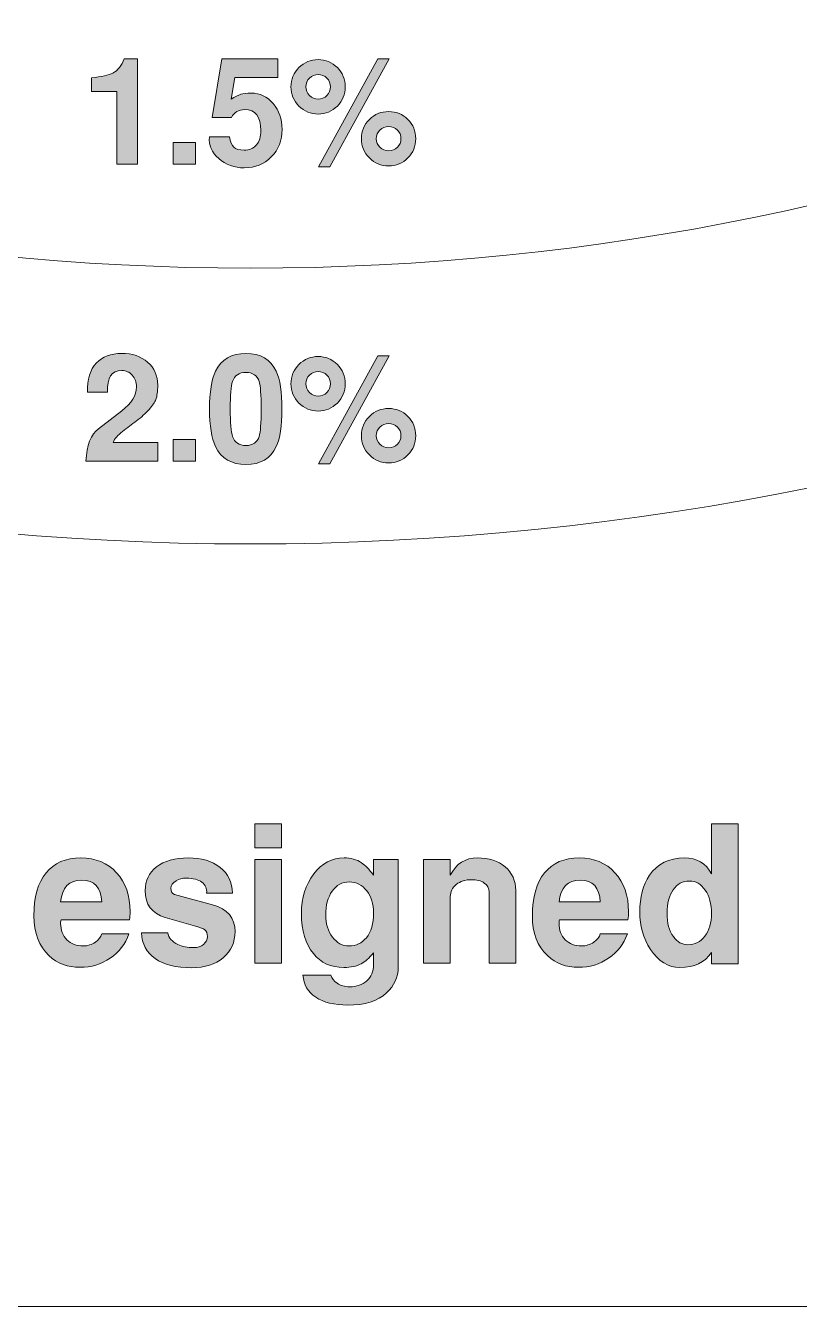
# Model space of a CAD drawing. Header units: inches. Extents: x 0.86 to 4.8, y -4.42 to -0.47.
# Drawn here: x 2.687 to 3.194, y -4.421 to -3.583 of the extents above; entities that cross this region are included whole.
import ezdxf

# ---------------------------------------------------------------- set-up
doc = ezdxf.new("R2010")
doc.units = ezdxf.units.IN
doc.header["$MEASUREMENT"] = 0
doc.layers.add('Layer 1', color=7, linetype='Continuous')

# ---------------------------------------------------------------- blocks, each defined once
blk = doc.blocks.new('block 5')
at = {"layer": 'Layer 1', "true_color": 0xed1f24}
h = blk.add_hatch(color=240, dxfattribs=at)
h.dxf.hatch_style = 2
edge = h.paths.add_edge_path()
edge.add_spline(control_points=[(2.77336, -3.81802), (2.77336, -3.8223), (2.77297, -3.82547), (2.77219, -3.82755), (2.77154, -3.82917), (2.77005, -3.83131), (2.76772, -3.83396), (2.76538, -3.83662), (2.76265, -3.83912), (2.7595, -3.84145), (2.75635, -3.84378), (2.7533, -3.8461), (2.75031, -3.8484), (2.74733, -3.8507), (2.74526, -3.85312), (2.74409, -3.85565), (2.74409, -3.85565), (2.77336, -3.85565), (2.77336, -3.85565), (2.77336, -3.85565), (2.77336, -3.8678), (2.77336, -3.8678), (2.77336, -3.8678), (2.7263, -3.8678), (2.7263, -3.8678), (2.72688, -3.85743), (2.72963, -3.85036), (2.73454, -3.84661), (2.73454, -3.84661), (2.74986, -3.83484), (2.74986, -3.83484), (2.75625, -3.82992), (2.75945, -3.82473), (2.75945, -3.81928), (2.75945, -3.81618), (2.75854, -3.8136), (2.75674, -3.81156), (2.75493, -3.80952), (2.75264, -3.80849), (2.74986, -3.80849), (2.7432, -3.80849), (2.74006, -3.81323), (2.74046, -3.82269), (2.74046, -3.82269), (2.72737, -3.82269), (2.72737, -3.82269), (2.72711, -3.81432), (2.72906, -3.80794), (2.7332, -3.80353), (2.73716, -3.79938), (2.74267, -3.79731), (2.74973, -3.79731), (2.75673, -3.79731), (2.76242, -3.79924), (2.76679, -3.80309), (2.77117, -3.80695), (2.77336, -3.81193), (2.77336, -3.81802)], knot_values=[0, 0, 0, 0, 1, 1, 1, 2, 2, 2, 3, 3, 3, 4, 4, 4, 5, 5, 5, 6, 6, 6, 7, 7, 7, 8, 8, 8, 9, 9, 9, 10, 10, 10, 11, 11, 11, 12, 12, 12, 13, 13, 13, 14, 14, 14, 15, 15, 15, 16, 16, 16, 17, 17, 17, 18, 18, 18, 19, 19, 19, 19], degree=3, periodic=1)
h = blk.add_hatch(color=240, dxfattribs=at)
h.dxf.hatch_style = 2
edge = h.paths.add_edge_path()
edge.add_spline(control_points=[(2.85473, -3.83367), (2.85473, -3.84475), (2.8535, -3.85299), (2.85103, -3.85836), (2.84741, -3.86614), (2.84079, -3.87004), (2.8312, -3.87004), (2.82161, -3.87004), (2.81497, -3.86614), (2.81127, -3.85836), (2.80861, -3.85286), (2.80728, -3.84462), (2.80728, -3.83367), (2.80728, -3.82272), (2.80861, -3.81449), (2.81127, -3.80898), (2.81497, -3.8012), (2.82161, -3.79731), (2.8312, -3.79731), (2.84079, -3.79731), (2.84741, -3.8012), (2.85103, -3.80898), (2.8535, -3.81436), (2.85473, -3.82259), (2.85473, -3.83367)], knot_values=[0, 0, 0, 0, 1, 1, 1, 2, 2, 2, 3, 3, 3, 4, 4, 4, 5, 5, 5, 6, 6, 6, 7, 7, 7, 8, 8, 8, 8], degree=3, periodic=1)
edge = h.paths.add_edge_path()
edge.add_spline(control_points=[(2.84112, -3.83367), (2.84112, -3.82447), (2.8407, -3.81847), (2.83986, -3.81569), (2.83856, -3.81173), (2.83567, -3.80975), (2.8312, -3.80975), (2.82667, -3.80975), (2.82372, -3.81173), (2.82235, -3.81569), (2.82138, -3.8186), (2.8209, -3.8246), (2.8209, -3.83367), (2.8209, -3.84275), (2.82142, -3.84874), (2.82245, -3.85166), (2.82375, -3.85561), (2.82667, -3.85759), (2.8312, -3.85759), (2.83567, -3.85759), (2.83856, -3.85561), (2.83986, -3.85166), (2.8407, -3.84887), (2.84112, -3.84288), (2.84112, -3.83367)], knot_values=[0, 0, 0, 0, 1, 1, 1, 2, 2, 2, 3, 3, 3, 4, 4, 4, 5, 5, 5, 6, 6, 6, 7, 7, 7, 8, 8, 8, 8], degree=3, periodic=1)
h = blk.add_hatch(color=240, dxfattribs=at)
h.dxf.hatch_style = 2
edge = h.paths.add_edge_path()
edge.add_spline(control_points=[(2.89625, -3.81719), (2.89625, -3.82214), (2.89451, -3.82634), (2.89105, -3.82982), (2.88757, -3.8333), (2.88338, -3.83504), (2.87845, -3.83504), (2.87353, -3.83504), (2.86933, -3.8333), (2.86587, -3.82982), (2.86239, -3.82634), (2.86066, -3.82214), (2.86066, -3.81719), (2.86066, -3.81226), (2.86239, -3.80804), (2.86587, -3.80457), (2.86933, -3.80109), (2.87353, -3.79935), (2.87845, -3.79935), (2.88338, -3.79935), (2.88757, -3.80109), (2.89105, -3.80457), (2.89451, -3.80804), (2.89625, -3.81226), (2.89625, -3.81719)], knot_values=[0, 0, 0, 0, 1, 1, 1, 2, 2, 2, 3, 3, 3, 4, 4, 4, 5, 5, 5, 6, 6, 6, 7, 7, 7, 8, 8, 8, 8], degree=3, periodic=1)
edge = h.paths.add_edge_path()
edge.add_spline(control_points=[(2.88652, -3.81719), (2.88652, -3.81494), (2.88574, -3.81304), (2.88419, -3.81149), (2.88264, -3.80994), (2.88072, -3.80917), (2.87845, -3.80917), (2.87625, -3.80917), (2.87436, -3.80994), (2.87277, -3.81149), (2.87118, -3.81304), (2.87038, -3.81494), (2.87038, -3.81719), (2.87038, -3.81938), (2.87118, -3.82127), (2.87277, -3.82285), (2.87436, -3.82443), (2.87625, -3.82522), (2.87845, -3.82522), (2.88072, -3.82522), (2.88264, -3.82443), (2.88419, -3.82285), (2.88574, -3.82127), (2.88652, -3.81938), (2.88652, -3.81719)], knot_values=[0, 0, 0, 0, 1, 1, 1, 2, 2, 2, 3, 3, 3, 4, 4, 4, 5, 5, 5, 6, 6, 6, 7, 7, 7, 8, 8, 8, 8], degree=3, periodic=1)
h.paths.add_polyline_path([(2.92502, -3.79896), (2.88614, -3.86955), (2.87859, -3.86955), (2.91747, -3.79896)])
edge = h.paths.add_edge_path()
edge.add_spline(control_points=[(2.94242, -3.85118), (2.94242, -3.8561), (2.94069, -3.8603), (2.93722, -3.86376), (2.93376, -3.86723), (2.92956, -3.86896), (2.92464, -3.86896), (2.9197, -3.86896), (2.91551, -3.86723), (2.91204, -3.86376), (2.90858, -3.8603), (2.90684, -3.8561), (2.90684, -3.85118), (2.90684, -3.84625), (2.90858, -3.84205), (2.91204, -3.83858), (2.91551, -3.83512), (2.9197, -3.83338), (2.92464, -3.83338), (2.92956, -3.83338), (2.93376, -3.83512), (2.93722, -3.83858), (2.94069, -3.84205), (2.94242, -3.84625), (2.94242, -3.85118)], knot_values=[0, 0, 0, 0, 1, 1, 1, 2, 2, 2, 3, 3, 3, 4, 4, 4, 5, 5, 5, 6, 6, 6, 7, 7, 7, 8, 8, 8, 8], degree=3, periodic=1)
edge = h.paths.add_edge_path()
edge.add_spline(control_points=[(2.93271, -3.85118), (2.93271, -3.84893), (2.93193, -3.84705), (2.93037, -3.84551), (2.92881, -3.84397), (2.9269, -3.8432), (2.92464, -3.8432), (2.92243, -3.8432), (2.92053, -3.84397), (2.91895, -3.84551), (2.91736, -3.84705), (2.91656, -3.84893), (2.91656, -3.85118), (2.91656, -3.85335), (2.91736, -3.85522), (2.91895, -3.85679), (2.92053, -3.85836), (2.92243, -3.85914), (2.92464, -3.85914), (2.9269, -3.85914), (2.92881, -3.85836), (2.93037, -3.85679), (2.93193, -3.85522), (2.93271, -3.85335), (2.93271, -3.85118)], knot_values=[0, 0, 0, 0, 1, 1, 1, 2, 2, 2, 3, 3, 3, 4, 4, 4, 5, 5, 5, 6, 6, 6, 7, 7, 7, 8, 8, 8, 8], degree=3, periodic=1)
h = blk.add_hatch(color=240, dxfattribs=at)
h.dxf.hatch_style = 2
h.paths.add_polyline_path([(2.79815, -3.8678), (2.78357, -3.8678), (2.78357, -3.8536), (2.79815, -3.8536)])
at = {"layer": 'Layer 1', "lineweight": 0}
for points in [[(2.92502, -3.79896), (2.88614, -3.86955), (2.87859, -3.86955), (2.91747, -3.79896), (2.92502, -3.79896)], [(2.79815, -3.8678), (2.78357, -3.8678), (2.78357, -3.8536), (2.79815, -3.8536), (2.79815, -3.8678)]]:
    blk.add_lwpolyline(points, dxfattribs=at)
for points, knots in [([(2.77336, -3.81802), (2.77336, -3.8223), (2.77297, -3.82547), (2.77219, -3.82755), (2.77154, -3.82917), (2.77005, -3.83131), (2.76772, -3.83396), (2.76538, -3.83662), (2.76265, -3.83912), (2.7595, -3.84145), (2.75635, -3.84378), (2.7533, -3.8461), (2.75031, -3.8484), (2.74733, -3.8507), (2.74526, -3.85312), (2.74409, -3.85565), (2.74409, -3.85565), (2.77336, -3.85565), (2.77336, -3.85565), (2.77336, -3.85565), (2.77336, -3.8678), (2.77336, -3.8678), (2.77336, -3.8678), (2.7263, -3.8678), (2.7263, -3.8678), (2.72688, -3.85743), (2.72963, -3.85036), (2.73454, -3.84661), (2.73454, -3.84661), (2.74986, -3.83484), (2.74986, -3.83484), (2.75625, -3.82992), (2.75945, -3.82473), (2.75945, -3.81928), (2.75945, -3.81618), (2.75854, -3.8136), (2.75674, -3.81156), (2.75493, -3.80952), (2.75264, -3.80849), (2.74986, -3.80849), (2.7432, -3.80849), (2.74006, -3.81323), (2.74046, -3.82269), (2.74046, -3.82269), (2.72737, -3.82269), (2.72737, -3.82269), (2.72711, -3.81432), (2.72906, -3.80794), (2.7332, -3.80353), (2.73716, -3.79938), (2.74267, -3.79731), (2.74973, -3.79731), (2.75673, -3.79731), (2.76242, -3.79924), (2.76679, -3.80309), (2.77117, -3.80695), (2.77336, -3.81193), (2.77336, -3.81802)], [0, 0, 0, 0, 1, 1, 1, 2, 2, 2, 3, 3, 3, 4, 4, 4, 5, 5, 5, 6, 6, 6, 7, 7, 7, 8, 8, 8, 9, 9, 9, 10, 10, 10, 11, 11, 11, 12, 12, 12, 13, 13, 13, 14, 14, 14, 15, 15, 15, 16, 16, 16, 17, 17, 17, 18, 18, 18, 19, 19, 19, 19]), ([(2.85473, -3.83367), (2.85473, -3.84475), (2.8535, -3.85299), (2.85103, -3.85836), (2.84741, -3.86614), (2.84079, -3.87004), (2.8312, -3.87004), (2.82161, -3.87004), (2.81497, -3.86614), (2.81127, -3.85836), (2.80861, -3.85286), (2.80728, -3.84462), (2.80728, -3.83367), (2.80728, -3.82272), (2.80861, -3.81449), (2.81127, -3.80898), (2.81497, -3.8012), (2.82161, -3.79731), (2.8312, -3.79731), (2.84079, -3.79731), (2.84741, -3.8012), (2.85103, -3.80898), (2.8535, -3.81436), (2.85473, -3.82259), (2.85473, -3.83367)], [0, 0, 0, 0, 1, 1, 1, 2, 2, 2, 3, 3, 3, 4, 4, 4, 5, 5, 5, 6, 6, 6, 7, 7, 7, 8, 8, 8, 8]), ([(2.89625, -3.81719), (2.89625, -3.82214), (2.89451, -3.82634), (2.89105, -3.82982), (2.88757, -3.8333), (2.88338, -3.83504), (2.87845, -3.83504), (2.87353, -3.83504), (2.86933, -3.8333), (2.86587, -3.82982), (2.86239, -3.82634), (2.86066, -3.82214), (2.86066, -3.81719), (2.86066, -3.81226), (2.86239, -3.80804), (2.86587, -3.80457), (2.86933, -3.80109), (2.87353, -3.79935), (2.87845, -3.79935), (2.88338, -3.79935), (2.88757, -3.80109), (2.89105, -3.80457), (2.89451, -3.80804), (2.89625, -3.81226), (2.89625, -3.81719)], [0, 0, 0, 0, 1, 1, 1, 2, 2, 2, 3, 3, 3, 4, 4, 4, 5, 5, 5, 6, 6, 6, 7, 7, 7, 8, 8, 8, 8]), ([(2.84112, -3.83367), (2.84112, -3.82447), (2.8407, -3.81847), (2.83986, -3.81569), (2.83856, -3.81173), (2.83567, -3.80975), (2.8312, -3.80975), (2.82667, -3.80975), (2.82372, -3.81173), (2.82235, -3.81569), (2.82138, -3.8186), (2.8209, -3.8246), (2.8209, -3.83367), (2.8209, -3.84275), (2.82142, -3.84874), (2.82245, -3.85166), (2.82375, -3.85561), (2.82667, -3.85759), (2.8312, -3.85759), (2.83567, -3.85759), (2.83856, -3.85561), (2.83986, -3.85166), (2.8407, -3.84887), (2.84112, -3.84288), (2.84112, -3.83367)], [0, 0, 0, 0, 1, 1, 1, 2, 2, 2, 3, 3, 3, 4, 4, 4, 5, 5, 5, 6, 6, 6, 7, 7, 7, 8, 8, 8, 8]), ([(2.88652, -3.81719), (2.88652, -3.81494), (2.88574, -3.81304), (2.88419, -3.81149), (2.88264, -3.80994), (2.88072, -3.80917), (2.87845, -3.80917), (2.87625, -3.80917), (2.87436, -3.80994), (2.87277, -3.81149), (2.87118, -3.81304), (2.87038, -3.81494), (2.87038, -3.81719), (2.87038, -3.81938), (2.87118, -3.82127), (2.87277, -3.82285), (2.87436, -3.82443), (2.87625, -3.82522), (2.87845, -3.82522), (2.88072, -3.82522), (2.88264, -3.82443), (2.88419, -3.82285), (2.88574, -3.82127), (2.88652, -3.81938), (2.88652, -3.81719)], [0, 0, 0, 0, 1, 1, 1, 2, 2, 2, 3, 3, 3, 4, 4, 4, 5, 5, 5, 6, 6, 6, 7, 7, 7, 8, 8, 8, 8]), ([(2.94242, -3.85118), (2.94242, -3.8561), (2.94069, -3.8603), (2.93722, -3.86376), (2.93376, -3.86723), (2.92956, -3.86896), (2.92464, -3.86896), (2.9197, -3.86896), (2.91551, -3.86723), (2.91204, -3.86376), (2.90858, -3.8603), (2.90684, -3.8561), (2.90684, -3.85118), (2.90684, -3.84625), (2.90858, -3.84205), (2.91204, -3.83858), (2.91551, -3.83512), (2.9197, -3.83338), (2.92464, -3.83338), (2.92956, -3.83338), (2.93376, -3.83512), (2.93722, -3.83858), (2.94069, -3.84205), (2.94242, -3.84625), (2.94242, -3.85118)], [0, 0, 0, 0, 1, 1, 1, 2, 2, 2, 3, 3, 3, 4, 4, 4, 5, 5, 5, 6, 6, 6, 7, 7, 7, 8, 8, 8, 8]), ([(2.93271, -3.85118), (2.93271, -3.84893), (2.93193, -3.84705), (2.93037, -3.84551), (2.92881, -3.84397), (2.9269, -3.8432), (2.92464, -3.8432), (2.92243, -3.8432), (2.92053, -3.84397), (2.91895, -3.84551), (2.91736, -3.84705), (2.91656, -3.84893), (2.91656, -3.85118), (2.91656, -3.85335), (2.91736, -3.85522), (2.91895, -3.85679), (2.92053, -3.85836), (2.92243, -3.85914), (2.92464, -3.85914), (2.9269, -3.85914), (2.92881, -3.85836), (2.93037, -3.85679), (2.93193, -3.85522), (2.93271, -3.85335), (2.93271, -3.85118)], [0, 0, 0, 0, 1, 1, 1, 2, 2, 2, 3, 3, 3, 4, 4, 4, 5, 5, 5, 6, 6, 6, 7, 7, 7, 8, 8, 8, 8])]:
    blk.add_open_spline(points, degree=3, knots=knots, dxfattribs=at)
blk = doc.blocks.new('block 6')
at = {"layer": 'Layer 1', "true_color": 0xed1f24}
h = blk.add_hatch(color=240, dxfattribs=at)
h.dxf.hatch_style = 2
edge = h.paths.add_edge_path()
edge.add_spline(control_points=[(2.76013, -3.67335), (2.76013, -3.67335), (2.74652, -3.67335), (2.74652, -3.67335), (2.74652, -3.67335), (2.74652, -3.62571), (2.74652, -3.62571), (2.74652, -3.62571), (2.72999, -3.62571), (2.72999, -3.62571), (2.72999, -3.62571), (2.72999, -3.61687), (2.72999, -3.61687), (2.73654, -3.61622), (2.74121, -3.61518), (2.744, -3.61376), (2.74723, -3.61201), (2.74973, -3.60889), (2.75148, -3.60442), (2.75148, -3.60442), (2.76013, -3.60442), (2.76013, -3.60442), (2.76013, -3.60442), (2.76013, -3.67335), (2.76013, -3.67335)], knot_values=[0, 0, 0, 0, 1, 1, 1, 2, 2, 2, 3, 3, 3, 4, 4, 4, 5, 5, 5, 6, 6, 6, 7, 7, 7, 8, 8, 8, 8], degree=3, periodic=1)
h = blk.add_hatch(color=240, dxfattribs=at)
h.dxf.hatch_style = 2
edge = h.paths.add_edge_path()
edge.add_spline(control_points=[(2.85482, -3.6506), (2.85482, -3.65786), (2.85248, -3.66387), (2.84778, -3.66864), (2.84308, -3.6734), (2.83716, -3.67578), (2.83004, -3.67578), (2.82355, -3.67578), (2.81798, -3.67377), (2.81331, -3.66976), (2.80865, -3.66574), (2.80661, -3.661), (2.80719, -3.65557), (2.80719, -3.65557), (2.82045, -3.65557), (2.82045, -3.65557), (2.8209, -3.65874), (2.82183, -3.66098), (2.82323, -3.66227), (2.82463, -3.66357), (2.82685, -3.66421), (2.82991, -3.66421), (2.83341, -3.66421), (2.83613, -3.66308), (2.83805, -3.66081), (2.83997, -3.65854), (2.84092, -3.6554), (2.84092, -3.65138), (2.84092, -3.64224), (2.83738, -3.63767), (2.8303, -3.63767), (2.82633, -3.63767), (2.82343, -3.63939), (2.82161, -3.64282), (2.82161, -3.64282), (2.80913, -3.64282), (2.80913, -3.64282), (2.80913, -3.64282), (2.81536, -3.60442), (2.81536, -3.60442), (2.81536, -3.60442), (2.85201, -3.60442), (2.85201, -3.60442), (2.85201, -3.60442), (2.85201, -3.61658), (2.85201, -3.61658), (2.85201, -3.61658), (2.82383, -3.61658), (2.82383, -3.61658), (2.82383, -3.61658), (2.82142, -3.63078), (2.82142, -3.63078), (2.82395, -3.62922), (2.82607, -3.62818), (2.82779, -3.62766), (2.8295, -3.62714), (2.83175, -3.62688), (2.83453, -3.62688), (2.84036, -3.62688), (2.84519, -3.62915), (2.84905, -3.63369), (2.8529, -3.63822), (2.85482, -3.64386), (2.85482, -3.6506)], knot_values=[0, 0, 0, 0, 1, 1, 1, 2, 2, 2, 3, 3, 3, 4, 4, 4, 5, 5, 5, 6, 6, 6, 7, 7, 7, 8, 8, 8, 9, 9, 9, 10, 10, 10, 11, 11, 11, 12, 12, 12, 13, 13, 13, 14, 14, 14, 15, 15, 15, 16, 16, 16, 17, 17, 17, 18, 18, 18, 19, 19, 19, 20, 20, 20, 21, 21, 21, 21], degree=3, periodic=1)
h = blk.add_hatch(color=240, dxfattribs=at)
h.dxf.hatch_style = 2
edge = h.paths.add_edge_path()
edge.add_spline(control_points=[(2.89625, -3.62275), (2.89625, -3.62769), (2.89451, -3.6319), (2.89105, -3.63538), (2.88757, -3.63885), (2.88338, -3.64059), (2.87845, -3.64059), (2.87353, -3.64059), (2.86933, -3.63885), (2.86587, -3.63538), (2.86239, -3.6319), (2.86066, -3.62769), (2.86066, -3.62275), (2.86066, -3.61781), (2.86239, -3.6136), (2.86587, -3.61013), (2.86933, -3.60665), (2.87353, -3.60491), (2.87845, -3.60491), (2.88338, -3.60491), (2.88757, -3.60665), (2.89105, -3.61013), (2.89451, -3.6136), (2.89625, -3.61781), (2.89625, -3.62275)], knot_values=[0, 0, 0, 0, 1, 1, 1, 2, 2, 2, 3, 3, 3, 4, 4, 4, 5, 5, 5, 6, 6, 6, 7, 7, 7, 8, 8, 8, 8], degree=3, periodic=1)
edge = h.paths.add_edge_path()
edge.add_spline(control_points=[(2.88652, -3.62275), (2.88652, -3.6205), (2.88574, -3.61859), (2.88419, -3.61705), (2.88264, -3.6155), (2.88072, -3.61473), (2.87845, -3.61473), (2.87625, -3.61473), (2.87436, -3.6155), (2.87277, -3.61705), (2.87118, -3.61859), (2.87038, -3.6205), (2.87038, -3.62275), (2.87038, -3.62494), (2.87118, -3.62682), (2.87277, -3.6284), (2.87436, -3.62998), (2.87625, -3.63077), (2.87845, -3.63077), (2.88072, -3.63077), (2.88264, -3.62998), (2.88419, -3.6284), (2.88574, -3.62682), (2.88652, -3.62494), (2.88652, -3.62275)], knot_values=[0, 0, 0, 0, 1, 1, 1, 2, 2, 2, 3, 3, 3, 4, 4, 4, 5, 5, 5, 6, 6, 6, 7, 7, 7, 8, 8, 8, 8], degree=3, periodic=1)
h.paths.add_polyline_path([(2.92502, -3.60452), (2.88614, -3.6751), (2.87859, -3.6751), (2.91747, -3.60452)])
edge = h.paths.add_edge_path()
edge.add_spline(control_points=[(2.94242, -3.65673), (2.94242, -3.66166), (2.94069, -3.66585), (2.93722, -3.66932), (2.93376, -3.67278), (2.92956, -3.67452), (2.92464, -3.67452), (2.9197, -3.67452), (2.91551, -3.67278), (2.91204, -3.66932), (2.90858, -3.66585), (2.90684, -3.66166), (2.90684, -3.65673), (2.90684, -3.6518), (2.90858, -3.6476), (2.91204, -3.64414), (2.91551, -3.64067), (2.9197, -3.63894), (2.92464, -3.63894), (2.92956, -3.63894), (2.93376, -3.64067), (2.93722, -3.64414), (2.94069, -3.6476), (2.94242, -3.6518), (2.94242, -3.65673)], knot_values=[0, 0, 0, 0, 1, 1, 1, 2, 2, 2, 3, 3, 3, 4, 4, 4, 5, 5, 5, 6, 6, 6, 7, 7, 7, 8, 8, 8, 8], degree=3, periodic=1)
edge = h.paths.add_edge_path()
edge.add_spline(control_points=[(2.93271, -3.65673), (2.93271, -3.65449), (2.93193, -3.6526), (2.93037, -3.65106), (2.92881, -3.64952), (2.9269, -3.64876), (2.92464, -3.64876), (2.92243, -3.64876), (2.92053, -3.64952), (2.91895, -3.65106), (2.91736, -3.6526), (2.91656, -3.65449), (2.91656, -3.65673), (2.91656, -3.65891), (2.91736, -3.66078), (2.91895, -3.66235), (2.92053, -3.66392), (2.92243, -3.6647), (2.92464, -3.6647), (2.9269, -3.6647), (2.92881, -3.66392), (2.93037, -3.66235), (2.93193, -3.66078), (2.93271, -3.65891), (2.93271, -3.65673)], knot_values=[0, 0, 0, 0, 1, 1, 1, 2, 2, 2, 3, 3, 3, 4, 4, 4, 5, 5, 5, 6, 6, 6, 7, 7, 7, 8, 8, 8, 8], degree=3, periodic=1)
h = blk.add_hatch(color=240, dxfattribs=at)
h.dxf.hatch_style = 2
h.paths.add_polyline_path([(2.79815, -3.67335), (2.78357, -3.67335), (2.78357, -3.65916), (2.79815, -3.65916)])
at = {"layer": 'Layer 1', "lineweight": 0}
for points in [[(2.92502, -3.60452), (2.88614, -3.6751), (2.87859, -3.6751), (2.91747, -3.60452), (2.92502, -3.60452)], [(2.79815, -3.67335), (2.78357, -3.67335), (2.78357, -3.65916), (2.79815, -3.65916), (2.79815, -3.67335)]]:
    blk.add_lwpolyline(points, dxfattribs=at)
for points, knots in [([(2.76013, -3.67335), (2.76013, -3.67335), (2.74652, -3.67335), (2.74652, -3.67335), (2.74652, -3.67335), (2.74652, -3.62571), (2.74652, -3.62571), (2.74652, -3.62571), (2.72999, -3.62571), (2.72999, -3.62571), (2.72999, -3.62571), (2.72999, -3.61687), (2.72999, -3.61687), (2.73654, -3.61622), (2.74121, -3.61518), (2.744, -3.61376), (2.74723, -3.61201), (2.74973, -3.60889), (2.75148, -3.60442), (2.75148, -3.60442), (2.76013, -3.60442), (2.76013, -3.60442), (2.76013, -3.60442), (2.76013, -3.67335), (2.76013, -3.67335)], [0, 0, 0, 0, 1, 1, 1, 2, 2, 2, 3, 3, 3, 4, 4, 4, 5, 5, 5, 6, 6, 6, 7, 7, 7, 8, 8, 8, 8]), ([(2.85482, -3.6506), (2.85482, -3.65786), (2.85248, -3.66387), (2.84778, -3.66864), (2.84308, -3.6734), (2.83716, -3.67578), (2.83004, -3.67578), (2.82355, -3.67578), (2.81798, -3.67377), (2.81331, -3.66976), (2.80865, -3.66574), (2.80661, -3.661), (2.80719, -3.65557), (2.80719, -3.65557), (2.82045, -3.65557), (2.82045, -3.65557), (2.8209, -3.65874), (2.82183, -3.66098), (2.82323, -3.66227), (2.82463, -3.66357), (2.82685, -3.66421), (2.82991, -3.66421), (2.83341, -3.66421), (2.83613, -3.66308), (2.83805, -3.66081), (2.83997, -3.65854), (2.84092, -3.6554), (2.84092, -3.65138), (2.84092, -3.64224), (2.83738, -3.63767), (2.8303, -3.63767), (2.82633, -3.63767), (2.82343, -3.63939), (2.82161, -3.64282), (2.82161, -3.64282), (2.80913, -3.64282), (2.80913, -3.64282), (2.80913, -3.64282), (2.81536, -3.60442), (2.81536, -3.60442), (2.81536, -3.60442), (2.85201, -3.60442), (2.85201, -3.60442), (2.85201, -3.60442), (2.85201, -3.61658), (2.85201, -3.61658), (2.85201, -3.61658), (2.82383, -3.61658), (2.82383, -3.61658), (2.82383, -3.61658), (2.82142, -3.63078), (2.82142, -3.63078), (2.82395, -3.62922), (2.82607, -3.62818), (2.82779, -3.62766), (2.8295, -3.62714), (2.83175, -3.62688), (2.83453, -3.62688), (2.84036, -3.62688), (2.84519, -3.62915), (2.84905, -3.63369), (2.8529, -3.63822), (2.85482, -3.64386), (2.85482, -3.6506)], [0, 0, 0, 0, 1, 1, 1, 2, 2, 2, 3, 3, 3, 4, 4, 4, 5, 5, 5, 6, 6, 6, 7, 7, 7, 8, 8, 8, 9, 9, 9, 10, 10, 10, 11, 11, 11, 12, 12, 12, 13, 13, 13, 14, 14, 14, 15, 15, 15, 16, 16, 16, 17, 17, 17, 18, 18, 18, 19, 19, 19, 20, 20, 20, 21, 21, 21, 21]), ([(2.89625, -3.62275), (2.89625, -3.62769), (2.89451, -3.6319), (2.89105, -3.63538), (2.88757, -3.63885), (2.88338, -3.64059), (2.87845, -3.64059), (2.87353, -3.64059), (2.86933, -3.63885), (2.86587, -3.63538), (2.86239, -3.6319), (2.86066, -3.62769), (2.86066, -3.62275), (2.86066, -3.61781), (2.86239, -3.6136), (2.86587, -3.61013), (2.86933, -3.60665), (2.87353, -3.60491), (2.87845, -3.60491), (2.88338, -3.60491), (2.88757, -3.60665), (2.89105, -3.61013), (2.89451, -3.6136), (2.89625, -3.61781), (2.89625, -3.62275)], [0, 0, 0, 0, 1, 1, 1, 2, 2, 2, 3, 3, 3, 4, 4, 4, 5, 5, 5, 6, 6, 6, 7, 7, 7, 8, 8, 8, 8]), ([(2.88652, -3.62275), (2.88652, -3.6205), (2.88574, -3.61859), (2.88419, -3.61705), (2.88264, -3.6155), (2.88072, -3.61473), (2.87845, -3.61473), (2.87625, -3.61473), (2.87436, -3.6155), (2.87277, -3.61705), (2.87118, -3.61859), (2.87038, -3.6205), (2.87038, -3.62275), (2.87038, -3.62494), (2.87118, -3.62682), (2.87277, -3.6284), (2.87436, -3.62998), (2.87625, -3.63077), (2.87845, -3.63077), (2.88072, -3.63077), (2.88264, -3.62998), (2.88419, -3.6284), (2.88574, -3.62682), (2.88652, -3.62494), (2.88652, -3.62275)], [0, 0, 0, 0, 1, 1, 1, 2, 2, 2, 3, 3, 3, 4, 4, 4, 5, 5, 5, 6, 6, 6, 7, 7, 7, 8, 8, 8, 8]), ([(2.94242, -3.65673), (2.94242, -3.66166), (2.94069, -3.66585), (2.93722, -3.66932), (2.93376, -3.67278), (2.92956, -3.67452), (2.92464, -3.67452), (2.9197, -3.67452), (2.91551, -3.67278), (2.91204, -3.66932), (2.90858, -3.66585), (2.90684, -3.66166), (2.90684, -3.65673), (2.90684, -3.6518), (2.90858, -3.6476), (2.91204, -3.64414), (2.91551, -3.64067), (2.9197, -3.63894), (2.92464, -3.63894), (2.92956, -3.63894), (2.93376, -3.64067), (2.93722, -3.64414), (2.94069, -3.6476), (2.94242, -3.6518), (2.94242, -3.65673)], [0, 0, 0, 0, 1, 1, 1, 2, 2, 2, 3, 3, 3, 4, 4, 4, 5, 5, 5, 6, 6, 6, 7, 7, 7, 8, 8, 8, 8]), ([(2.93271, -3.65673), (2.93271, -3.65449), (2.93193, -3.6526), (2.93037, -3.65106), (2.92881, -3.64952), (2.9269, -3.64876), (2.92464, -3.64876), (2.92243, -3.64876), (2.92053, -3.64952), (2.91895, -3.65106), (2.91736, -3.6526), (2.91656, -3.65449), (2.91656, -3.65673), (2.91656, -3.65891), (2.91736, -3.66078), (2.91895, -3.66235), (2.92053, -3.66392), (2.92243, -3.6647), (2.92464, -3.6647), (2.9269, -3.6647), (2.92881, -3.66392), (2.93037, -3.66235), (2.93193, -3.66078), (2.93271, -3.65891), (2.93271, -3.65673)], [0, 0, 0, 0, 1, 1, 1, 2, 2, 2, 3, 3, 3, 4, 4, 4, 5, 5, 5, 6, 6, 6, 7, 7, 7, 8, 8, 8, 8])]:
    blk.add_open_spline(points, degree=3, knots=knots, dxfattribs=at)
blk = doc.blocks.new('block 15')
at = {"layer": 'Layer 1', "color": 240, "lineweight": 5, "true_color": 0xed1f24}
blk.add_lwpolyline([(4.79555, -4.42128), (0.85853, -4.42128), (0.85853, -0.46724), (4.79555, -0.46724), (4.79555, -4.42128)], dxfattribs=at)
blk = doc.blocks.new('block 43')
at = {"layer": 'Layer 1', "true_color": 0xed1f24}
h = blk.add_hatch(color=240, dxfattribs=at)
h.dxf.hatch_style = 2
h.paths.add_polyline_path([(2.8544, -4.12101), (2.8369, -4.12101), (2.8369, -4.10539), (2.8544, -4.10539)])
h.paths.add_polyline_path([(2.8544, -4.19651), (2.8369, -4.19651), (2.8369, -4.12876), (2.8544, -4.12876)])
h = blk.add_hatch(color=240, dxfattribs=at)
h.dxf.hatch_style = 2
edge = h.paths.add_edge_path()
edge.add_spline(control_points=[(3.15366, -4.19689), (3.15366, -4.19689), (3.13616, -4.19689), (3.13616, -4.19689), (3.13616, -4.19689), (3.13616, -4.18951), (3.13616, -4.18951), (3.13183, -4.1961), (3.12491, -4.19939), (3.11541, -4.19939), (3.10774, -4.19939), (3.10133, -4.19543), (3.09616, -4.18751), (3.09149, -4.18026), (3.08916, -4.1721), (3.08916, -4.16301), (3.08916, -4.15335), (3.09128, -4.14535), (3.09553, -4.13901), (3.1007, -4.13143), (3.10828, -4.12764), (3.11829, -4.12764), (3.12653, -4.12764), (3.13249, -4.13114), (3.13616, -4.13814), (3.13616, -4.13814), (3.13616, -4.10539), (3.13616, -4.10539), (3.13616, -4.10539), (3.15366, -4.10539), (3.15366, -4.10539), (3.15366, -4.10539), (3.15366, -4.19689), (3.15366, -4.19689)], knot_values=[0, 0, 0, 0, 1, 1, 1, 2, 2, 2, 3, 3, 3, 4, 4, 4, 5, 5, 5, 6, 6, 6, 7, 7, 7, 8, 8, 8, 9, 9, 9, 10, 10, 10, 11, 11, 11, 11], degree=3, periodic=1)
edge = h.paths.add_edge_path()
edge.add_spline(control_points=[(3.13616, -4.16408), (3.13616, -4.15784), (3.13479, -4.15273), (3.13205, -4.14874), (3.12931, -4.14476), (3.12587, -4.14276), (3.12172, -4.14276), (3.11724, -4.14276), (3.11367, -4.14467), (3.11102, -4.1485), (3.10836, -4.15232), (3.10704, -4.15743), (3.10704, -4.16383), (3.10704, -4.17031), (3.10841, -4.17542), (3.11115, -4.17915), (3.11363, -4.18273), (3.11683, -4.18452), (3.12073, -4.18452), (3.12529, -4.18452), (3.129, -4.18262), (3.13186, -4.17884), (3.13473, -4.17506), (3.13616, -4.17014), (3.13616, -4.16408)], knot_values=[0, 0, 0, 0, 1, 1, 1, 2, 2, 2, 3, 3, 3, 4, 4, 4, 5, 5, 5, 6, 6, 6, 7, 7, 7, 8, 8, 8, 8], degree=3, periodic=1)
h = blk.add_hatch(color=240, dxfattribs=at)
h.dxf.hatch_style = 2
edge = h.paths.add_edge_path()
edge.add_spline(control_points=[(2.75528, -4.16276), (2.75528, -4.16476), (2.75515, -4.16656), (2.7549, -4.16814), (2.7549, -4.16814), (2.71002, -4.16814), (2.71002, -4.16814), (2.70986, -4.16864), (2.70978, -4.16943), (2.70978, -4.17051), (2.70978, -4.17493), (2.71113, -4.17849), (2.71386, -4.1812), (2.71659, -4.18391), (2.72013, -4.18526), (2.72451, -4.18526), (2.7274, -4.18526), (2.73009, -4.18443), (2.73256, -4.18276), (2.7348, -4.18118), (2.7362, -4.17939), (2.73678, -4.17739), (2.73678, -4.17739), (2.75452, -4.17739), (2.75452, -4.17739), (2.75219, -4.18397), (2.74809, -4.18926), (2.74221, -4.19326), (2.73633, -4.19727), (2.72978, -4.19927), (2.72253, -4.19927), (2.71444, -4.19927), (2.70765, -4.19672), (2.70215, -4.19164), (2.69556, -4.18555), (2.69227, -4.17685), (2.69227, -4.16551), (2.69227, -4.15335), (2.69492, -4.144), (2.70021, -4.13745), (2.70551, -4.13091), (2.71311, -4.12764), (2.72302, -4.12764), (2.73269, -4.12764), (2.74049, -4.13087), (2.7464, -4.13732), (2.75232, -4.14379), (2.75528, -4.15226), (2.75528, -4.16276)], knot_values=[0, 0, 0, 0, 1, 1, 1, 2, 2, 2, 3, 3, 3, 4, 4, 4, 5, 5, 5, 6, 6, 6, 7, 7, 7, 8, 8, 8, 9, 9, 9, 10, 10, 10, 11, 11, 11, 12, 12, 12, 13, 13, 13, 14, 14, 14, 15, 15, 15, 16, 16, 16, 16], degree=3, periodic=1)
edge = h.paths.add_edge_path()
edge.add_spline(control_points=[(2.73678, -4.15639), (2.73627, -4.14697), (2.73189, -4.14227), (2.72365, -4.14227), (2.71533, -4.14227), (2.7107, -4.14697), (2.70978, -4.15639), (2.70978, -4.15639), (2.73678, -4.15639), (2.73678, -4.15639)], knot_values=[0, 0, 0, 0, 1, 1, 1, 2, 2, 2, 3, 3, 3, 3], degree=3, periodic=1)
h = blk.add_hatch(color=240, dxfattribs=at)
h.dxf.hatch_style = 2
edge = h.paths.add_edge_path()
edge.add_spline(control_points=[(2.82403, -4.17589), (2.82403, -4.18289), (2.82145, -4.18858), (2.81628, -4.19295), (2.81111, -4.19733), (2.80428, -4.19951), (2.79578, -4.19951), (2.78536, -4.19951), (2.77734, -4.19753), (2.77171, -4.19358), (2.76609, -4.18962), (2.76307, -4.18397), (2.76265, -4.17664), (2.76265, -4.17664), (2.77991, -4.17664), (2.77991, -4.17664), (2.78057, -4.18005), (2.78278, -4.1826), (2.78653, -4.18427), (2.78945, -4.18568), (2.79291, -4.18639), (2.7969, -4.18639), (2.79949, -4.18639), (2.80164, -4.18568), (2.80334, -4.18424), (2.80505, -4.18282), (2.80591, -4.1811), (2.80591, -4.17908), (2.80591, -4.17707), (2.80532, -4.1756), (2.80416, -4.17468), (2.80325, -4.174), (2.80122, -4.1732), (2.79806, -4.17228), (2.79806, -4.17228), (2.77829, -4.16659), (2.77829, -4.16659), (2.76953, -4.16401), (2.76516, -4.15814), (2.76516, -4.14899), (2.76516, -4.14258), (2.76765, -4.13742), (2.77266, -4.1335), (2.77766, -4.1296), (2.78457, -4.12764), (2.7934, -4.12764), (2.80199, -4.12764), (2.80893, -4.12972), (2.81422, -4.13389), (2.81951, -4.13805), (2.8222, -4.14364), (2.82228, -4.15063), (2.82228, -4.15063), (2.80541, -4.15063), (2.80541, -4.15063), (2.80566, -4.14772), (2.80463, -4.14537), (2.80234, -4.14358), (2.80005, -4.14178), (2.79661, -4.14089), (2.79203, -4.14089), (2.78953, -4.14089), (2.78732, -4.14147), (2.78541, -4.14264), (2.78316, -4.14389), (2.78203, -4.14551), (2.78203, -4.14752), (2.78203, -4.14976), (2.78278, -4.1511), (2.78428, -4.15151), (2.78428, -4.15151), (2.80928, -4.15839), (2.80928, -4.15839), (2.81911, -4.16106), (2.82403, -4.16689), (2.82403, -4.17589)], knot_values=[0, 0, 0, 0, 1, 1, 1, 2, 2, 2, 3, 3, 3, 4, 4, 4, 5, 5, 5, 6, 6, 6, 7, 7, 7, 8, 8, 8, 9, 9, 9, 10, 10, 10, 11, 11, 11, 12, 12, 12, 13, 13, 13, 14, 14, 14, 15, 15, 15, 16, 16, 16, 17, 17, 17, 18, 18, 18, 19, 19, 19, 20, 20, 20, 21, 21, 21, 22, 22, 22, 23, 23, 23, 24, 24, 24, 25, 25, 25, 25], degree=3, periodic=1)
h = blk.add_hatch(color=240, dxfattribs=at)
h.dxf.hatch_style = 2
edge = h.paths.add_edge_path()
edge.add_spline(control_points=[(2.93091, -4.19902), (2.93091, -4.20576), (2.92837, -4.21143), (2.92329, -4.21601), (2.91737, -4.22135), (2.90891, -4.22401), (2.89791, -4.22401), (2.88899, -4.22401), (2.88197, -4.22228), (2.87684, -4.21882), (2.87172, -4.21537), (2.86895, -4.21055), (2.86854, -4.20439), (2.86854, -4.20439), (2.88688, -4.20439), (2.88688, -4.20439), (2.8873, -4.20639), (2.88864, -4.20816), (2.8909, -4.2097), (2.89317, -4.21124), (2.89585, -4.21202), (2.89895, -4.21202), (2.90364, -4.21202), (2.90745, -4.2107), (2.91039, -4.20808), (2.91332, -4.20545), (2.91479, -4.20197), (2.91479, -4.19764), (2.91479, -4.19314), (2.91474, -4.19051), (2.91466, -4.18977), (2.91189, -4.19318), (2.90925, -4.19556), (2.90675, -4.19689), (2.90373, -4.19855), (2.89992, -4.19939), (2.8953, -4.19939), (2.88693, -4.19939), (2.88027, -4.19635), (2.87533, -4.19026), (2.87013, -4.18393), (2.86753, -4.17523), (2.86753, -4.16414), (2.86753, -4.15381), (2.87021, -4.14513), (2.87558, -4.13814), (2.88094, -4.13114), (2.88756, -4.12764), (2.89543, -4.12764), (2.89988, -4.12764), (2.90369, -4.12868), (2.90687, -4.13076), (2.90921, -4.13234), (2.91185, -4.13506), (2.91479, -4.13889), (2.91479, -4.13889), (2.91479, -4.12876), (2.91479, -4.12876), (2.91479, -4.12876), (2.93091, -4.12876), (2.93091, -4.12876), (2.93091, -4.12876), (2.93091, -4.19902), (2.93091, -4.19902)], knot_values=[0, 0, 0, 0, 1, 1, 1, 2, 2, 2, 3, 3, 3, 4, 4, 4, 5, 5, 5, 6, 6, 6, 7, 7, 7, 8, 8, 8, 9, 9, 9, 10, 10, 10, 11, 11, 11, 12, 12, 12, 13, 13, 13, 14, 14, 14, 15, 15, 15, 16, 16, 16, 17, 17, 17, 18, 18, 18, 19, 19, 19, 20, 20, 20, 21, 21, 21, 21], degree=3, periodic=1)
edge = h.paths.add_edge_path()
edge.add_spline(control_points=[(2.91479, -4.16364), (2.91479, -4.1578), (2.91328, -4.15297), (2.91029, -4.14914), (2.90729, -4.1453), (2.90349, -4.14339), (2.89891, -4.14339), (2.89424, -4.14339), (2.89049, -4.14541), (2.88766, -4.14945), (2.88483, -4.1535), (2.88341, -4.15868), (2.88341, -4.16501), (2.88341, -4.17076), (2.88489, -4.17558), (2.88784, -4.17945), (2.8908, -4.18332), (2.89441, -4.18526), (2.89866, -4.18526), (2.90333, -4.18526), (2.90712, -4.18347), (2.91003, -4.17989), (2.9132, -4.17597), (2.91479, -4.17055), (2.91479, -4.16364)], knot_values=[0, 0, 0, 0, 1, 1, 1, 2, 2, 2, 3, 3, 3, 4, 4, 4, 5, 5, 5, 6, 6, 6, 7, 7, 7, 8, 8, 8, 8], degree=3, periodic=1)
h = blk.add_hatch(color=240, dxfattribs=at)
h.dxf.hatch_style = 2
edge = h.paths.add_edge_path()
edge.add_spline(control_points=[(3.00791, -4.19651), (3.00791, -4.19651), (2.99041, -4.19651), (2.99041, -4.19651), (2.99041, -4.19651), (2.99041, -4.15001), (2.99041, -4.15001), (2.99041, -4.14752), (2.98937, -4.14553), (2.98728, -4.14408), (2.9852, -4.14262), (2.98237, -4.14189), (2.97879, -4.14189), (2.97487, -4.14189), (2.9716, -4.14293), (2.96897, -4.14501), (2.96635, -4.14709), (2.96503, -4.14972), (2.96503, -4.15289), (2.96503, -4.15289), (2.96503, -4.19651), (2.96503, -4.19651), (2.96503, -4.19651), (2.94754, -4.19651), (2.94754, -4.19651), (2.94754, -4.19651), (2.94754, -4.12876), (2.94754, -4.12876), (2.94754, -4.12876), (2.96503, -4.12876), (2.96503, -4.12876), (2.96503, -4.12876), (2.96503, -4.13889), (2.96503, -4.13889), (2.96895, -4.13139), (2.97487, -4.12764), (2.98279, -4.12764), (2.99037, -4.12764), (2.99645, -4.1296), (3.00104, -4.13351), (3.00562, -4.13743), (3.00791, -4.1426), (3.00791, -4.14901), (3.00791, -4.14901), (3.00791, -4.19651), (3.00791, -4.19651)], knot_values=[0, 0, 0, 0, 1, 1, 1, 2, 2, 2, 3, 3, 3, 4, 4, 4, 5, 5, 5, 6, 6, 6, 7, 7, 7, 8, 8, 8, 9, 9, 9, 10, 10, 10, 11, 11, 11, 12, 12, 12, 13, 13, 13, 14, 14, 14, 15, 15, 15, 15], degree=3, periodic=1)
h = blk.add_hatch(color=240, dxfattribs=at)
h.dxf.hatch_style = 2
edge = h.paths.add_edge_path()
edge.add_spline(control_points=[(3.08179, -4.16276), (3.08179, -4.16476), (3.08167, -4.16656), (3.08141, -4.16814), (3.08141, -4.16814), (3.03653, -4.16814), (3.03653, -4.16814), (3.03637, -4.16864), (3.03629, -4.16943), (3.03629, -4.17051), (3.03629, -4.17493), (3.03765, -4.17849), (3.04037, -4.1812), (3.0431, -4.18391), (3.04664, -4.18526), (3.05103, -4.18526), (3.05391, -4.18526), (3.0566, -4.18443), (3.05908, -4.18276), (3.06131, -4.18118), (3.06271, -4.17939), (3.06329, -4.17739), (3.06329, -4.17739), (3.08103, -4.17739), (3.08103, -4.17739), (3.0787, -4.18397), (3.0746, -4.18926), (3.06873, -4.19326), (3.06285, -4.19727), (3.05629, -4.19927), (3.04904, -4.19927), (3.04095, -4.19927), (3.03416, -4.19672), (3.02866, -4.19164), (3.02207, -4.18555), (3.01879, -4.17685), (3.01879, -4.16551), (3.01879, -4.15335), (3.02143, -4.144), (3.02672, -4.13745), (3.03202, -4.13091), (3.03962, -4.12764), (3.04953, -4.12764), (3.0592, -4.12764), (3.067, -4.13087), (3.07291, -4.13732), (3.07883, -4.14379), (3.08179, -4.15226), (3.08179, -4.16276)], knot_values=[0, 0, 0, 0, 1, 1, 1, 2, 2, 2, 3, 3, 3, 4, 4, 4, 5, 5, 5, 6, 6, 6, 7, 7, 7, 8, 8, 8, 9, 9, 9, 10, 10, 10, 11, 11, 11, 12, 12, 12, 13, 13, 13, 14, 14, 14, 15, 15, 15, 16, 16, 16, 16], degree=3, periodic=1)
edge = h.paths.add_edge_path()
edge.add_spline(control_points=[(3.06329, -4.15639), (3.06278, -4.14697), (3.0584, -4.14227), (3.05016, -4.14227), (3.04184, -4.14227), (3.03721, -4.14697), (3.03629, -4.15639), (3.03629, -4.15639), (3.06329, -4.15639), (3.06329, -4.15639)], knot_values=[0, 0, 0, 0, 1, 1, 1, 2, 2, 2, 3, 3, 3, 3], degree=3, periodic=1)
at = {"layer": 'Layer 1', "lineweight": 0}
for points in [[(2.8544, -4.12101), (2.8369, -4.12101), (2.8369, -4.10539), (2.8544, -4.10539), (2.8544, -4.12101)], [(2.8544, -4.19651), (2.8369, -4.19651), (2.8369, -4.12876), (2.8544, -4.12876), (2.8544, -4.19651)]]:
    blk.add_lwpolyline(points, dxfattribs=at)
for points, knots in [([(3.15366, -4.19689), (3.15366, -4.19689), (3.13616, -4.19689), (3.13616, -4.19689), (3.13616, -4.19689), (3.13616, -4.18951), (3.13616, -4.18951), (3.13183, -4.1961), (3.12491, -4.19939), (3.11541, -4.19939), (3.10774, -4.19939), (3.10133, -4.19543), (3.09616, -4.18751), (3.09149, -4.18026), (3.08916, -4.1721), (3.08916, -4.16301), (3.08916, -4.15335), (3.09128, -4.14535), (3.09553, -4.13901), (3.1007, -4.13143), (3.10828, -4.12764), (3.11829, -4.12764), (3.12653, -4.12764), (3.13249, -4.13114), (3.13616, -4.13814), (3.13616, -4.13814), (3.13616, -4.10539), (3.13616, -4.10539), (3.13616, -4.10539), (3.15366, -4.10539), (3.15366, -4.10539), (3.15366, -4.10539), (3.15366, -4.19689), (3.15366, -4.19689)], [0, 0, 0, 0, 1, 1, 1, 2, 2, 2, 3, 3, 3, 4, 4, 4, 5, 5, 5, 6, 6, 6, 7, 7, 7, 8, 8, 8, 9, 9, 9, 10, 10, 10, 11, 11, 11, 11]), ([(2.75528, -4.16276), (2.75528, -4.16476), (2.75515, -4.16656), (2.7549, -4.16814), (2.7549, -4.16814), (2.71002, -4.16814), (2.71002, -4.16814), (2.70986, -4.16864), (2.70978, -4.16943), (2.70978, -4.17051), (2.70978, -4.17493), (2.71113, -4.17849), (2.71386, -4.1812), (2.71659, -4.18391), (2.72013, -4.18526), (2.72451, -4.18526), (2.7274, -4.18526), (2.73009, -4.18443), (2.73256, -4.18276), (2.7348, -4.18118), (2.7362, -4.17939), (2.73678, -4.17739), (2.73678, -4.17739), (2.75452, -4.17739), (2.75452, -4.17739), (2.75219, -4.18397), (2.74809, -4.18926), (2.74221, -4.19326), (2.73633, -4.19727), (2.72978, -4.19927), (2.72253, -4.19927), (2.71444, -4.19927), (2.70765, -4.19672), (2.70215, -4.19164), (2.69556, -4.18555), (2.69227, -4.17685), (2.69227, -4.16551), (2.69227, -4.15335), (2.69492, -4.144), (2.70021, -4.13745), (2.70551, -4.13091), (2.71311, -4.12764), (2.72302, -4.12764), (2.73269, -4.12764), (2.74049, -4.13087), (2.7464, -4.13732), (2.75232, -4.14379), (2.75528, -4.15226), (2.75528, -4.16276)], [0, 0, 0, 0, 1, 1, 1, 2, 2, 2, 3, 3, 3, 4, 4, 4, 5, 5, 5, 6, 6, 6, 7, 7, 7, 8, 8, 8, 9, 9, 9, 10, 10, 10, 11, 11, 11, 12, 12, 12, 13, 13, 13, 14, 14, 14, 15, 15, 15, 16, 16, 16, 16]), ([(2.82403, -4.17589), (2.82403, -4.18289), (2.82145, -4.18858), (2.81628, -4.19295), (2.81111, -4.19733), (2.80428, -4.19951), (2.79578, -4.19951), (2.78536, -4.19951), (2.77734, -4.19753), (2.77171, -4.19358), (2.76609, -4.18962), (2.76307, -4.18397), (2.76265, -4.17664), (2.76265, -4.17664), (2.77991, -4.17664), (2.77991, -4.17664), (2.78057, -4.18005), (2.78278, -4.1826), (2.78653, -4.18427), (2.78945, -4.18568), (2.79291, -4.18639), (2.7969, -4.18639), (2.79949, -4.18639), (2.80164, -4.18568), (2.80334, -4.18424), (2.80505, -4.18282), (2.80591, -4.1811), (2.80591, -4.17908), (2.80591, -4.17707), (2.80532, -4.1756), (2.80416, -4.17468), (2.80325, -4.174), (2.80122, -4.1732), (2.79806, -4.17228), (2.79806, -4.17228), (2.77829, -4.16659), (2.77829, -4.16659), (2.76953, -4.16401), (2.76516, -4.15814), (2.76516, -4.14899), (2.76516, -4.14258), (2.76765, -4.13742), (2.77266, -4.1335), (2.77766, -4.1296), (2.78457, -4.12764), (2.7934, -4.12764), (2.80199, -4.12764), (2.80893, -4.12972), (2.81422, -4.13389), (2.81951, -4.13805), (2.8222, -4.14364), (2.82228, -4.15063), (2.82228, -4.15063), (2.80541, -4.15063), (2.80541, -4.15063), (2.80566, -4.14772), (2.80463, -4.14537), (2.80234, -4.14358), (2.80005, -4.14178), (2.79661, -4.14089), (2.79203, -4.14089), (2.78953, -4.14089), (2.78732, -4.14147), (2.78541, -4.14264), (2.78316, -4.14389), (2.78203, -4.14551), (2.78203, -4.14752), (2.78203, -4.14976), (2.78278, -4.1511), (2.78428, -4.15151), (2.78428, -4.15151), (2.80928, -4.15839), (2.80928, -4.15839), (2.81911, -4.16106), (2.82403, -4.16689), (2.82403, -4.17589)], [0, 0, 0, 0, 1, 1, 1, 2, 2, 2, 3, 3, 3, 4, 4, 4, 5, 5, 5, 6, 6, 6, 7, 7, 7, 8, 8, 8, 9, 9, 9, 10, 10, 10, 11, 11, 11, 12, 12, 12, 13, 13, 13, 14, 14, 14, 15, 15, 15, 16, 16, 16, 17, 17, 17, 18, 18, 18, 19, 19, 19, 20, 20, 20, 21, 21, 21, 22, 22, 22, 23, 23, 23, 24, 24, 24, 25, 25, 25, 25]), ([(2.93091, -4.19902), (2.93091, -4.20576), (2.92837, -4.21143), (2.92329, -4.21601), (2.91737, -4.22135), (2.90891, -4.22401), (2.89791, -4.22401), (2.88899, -4.22401), (2.88197, -4.22228), (2.87684, -4.21882), (2.87172, -4.21537), (2.86895, -4.21055), (2.86854, -4.20439), (2.86854, -4.20439), (2.88688, -4.20439), (2.88688, -4.20439), (2.8873, -4.20639), (2.88864, -4.20816), (2.8909, -4.2097), (2.89317, -4.21124), (2.89585, -4.21202), (2.89895, -4.21202), (2.90364, -4.21202), (2.90745, -4.2107), (2.91039, -4.20808), (2.91332, -4.20545), (2.91479, -4.20197), (2.91479, -4.19764), (2.91479, -4.19314), (2.91474, -4.19051), (2.91466, -4.18977), (2.91189, -4.19318), (2.90925, -4.19556), (2.90675, -4.19689), (2.90373, -4.19855), (2.89992, -4.19939), (2.8953, -4.19939), (2.88693, -4.19939), (2.88027, -4.19635), (2.87533, -4.19026), (2.87013, -4.18393), (2.86753, -4.17523), (2.86753, -4.16414), (2.86753, -4.15381), (2.87021, -4.14513), (2.87558, -4.13814), (2.88094, -4.13114), (2.88756, -4.12764), (2.89543, -4.12764), (2.89988, -4.12764), (2.90369, -4.12868), (2.90687, -4.13076), (2.90921, -4.13234), (2.91185, -4.13506), (2.91479, -4.13889), (2.91479, -4.13889), (2.91479, -4.12876), (2.91479, -4.12876), (2.91479, -4.12876), (2.93091, -4.12876), (2.93091, -4.12876), (2.93091, -4.12876), (2.93091, -4.19902), (2.93091, -4.19902)], [0, 0, 0, 0, 1, 1, 1, 2, 2, 2, 3, 3, 3, 4, 4, 4, 5, 5, 5, 6, 6, 6, 7, 7, 7, 8, 8, 8, 9, 9, 9, 10, 10, 10, 11, 11, 11, 12, 12, 12, 13, 13, 13, 14, 14, 14, 15, 15, 15, 16, 16, 16, 17, 17, 17, 18, 18, 18, 19, 19, 19, 20, 20, 20, 21, 21, 21, 21]), ([(3.00791, -4.19651), (3.00791, -4.19651), (2.99041, -4.19651), (2.99041, -4.19651), (2.99041, -4.19651), (2.99041, -4.15001), (2.99041, -4.15001), (2.99041, -4.14752), (2.98937, -4.14553), (2.98728, -4.14408), (2.9852, -4.14262), (2.98237, -4.14189), (2.97879, -4.14189), (2.97487, -4.14189), (2.9716, -4.14293), (2.96897, -4.14501), (2.96635, -4.14709), (2.96503, -4.14972), (2.96503, -4.15289), (2.96503, -4.15289), (2.96503, -4.19651), (2.96503, -4.19651), (2.96503, -4.19651), (2.94754, -4.19651), (2.94754, -4.19651), (2.94754, -4.19651), (2.94754, -4.12876), (2.94754, -4.12876), (2.94754, -4.12876), (2.96503, -4.12876), (2.96503, -4.12876), (2.96503, -4.12876), (2.96503, -4.13889), (2.96503, -4.13889), (2.96895, -4.13139), (2.97487, -4.12764), (2.98279, -4.12764), (2.99037, -4.12764), (2.99645, -4.1296), (3.00104, -4.13351), (3.00562, -4.13743), (3.00791, -4.1426), (3.00791, -4.14901), (3.00791, -4.14901), (3.00791, -4.19651), (3.00791, -4.19651)], [0, 0, 0, 0, 1, 1, 1, 2, 2, 2, 3, 3, 3, 4, 4, 4, 5, 5, 5, 6, 6, 6, 7, 7, 7, 8, 8, 8, 9, 9, 9, 10, 10, 10, 11, 11, 11, 12, 12, 12, 13, 13, 13, 14, 14, 14, 15, 15, 15, 15]), ([(3.08179, -4.16276), (3.08179, -4.16476), (3.08167, -4.16656), (3.08141, -4.16814), (3.08141, -4.16814), (3.03653, -4.16814), (3.03653, -4.16814), (3.03637, -4.16864), (3.03629, -4.16943), (3.03629, -4.17051), (3.03629, -4.17493), (3.03765, -4.17849), (3.04037, -4.1812), (3.0431, -4.18391), (3.04664, -4.18526), (3.05103, -4.18526), (3.05391, -4.18526), (3.0566, -4.18443), (3.05908, -4.18276), (3.06131, -4.18118), (3.06271, -4.17939), (3.06329, -4.17739), (3.06329, -4.17739), (3.08103, -4.17739), (3.08103, -4.17739), (3.0787, -4.18397), (3.0746, -4.18926), (3.06873, -4.19326), (3.06285, -4.19727), (3.05629, -4.19927), (3.04904, -4.19927), (3.04095, -4.19927), (3.03416, -4.19672), (3.02866, -4.19164), (3.02207, -4.18555), (3.01879, -4.17685), (3.01879, -4.16551), (3.01879, -4.15335), (3.02143, -4.144), (3.02672, -4.13745), (3.03202, -4.13091), (3.03962, -4.12764), (3.04953, -4.12764), (3.0592, -4.12764), (3.067, -4.13087), (3.07291, -4.13732), (3.07883, -4.14379), (3.08179, -4.15226), (3.08179, -4.16276)], [0, 0, 0, 0, 1, 1, 1, 2, 2, 2, 3, 3, 3, 4, 4, 4, 5, 5, 5, 6, 6, 6, 7, 7, 7, 8, 8, 8, 9, 9, 9, 10, 10, 10, 11, 11, 11, 12, 12, 12, 13, 13, 13, 14, 14, 14, 15, 15, 15, 16, 16, 16, 16]), ([(2.73678, -4.15639), (2.73627, -4.14697), (2.73189, -4.14227), (2.72365, -4.14227), (2.71533, -4.14227), (2.7107, -4.14697), (2.70978, -4.15639), (2.70978, -4.15639), (2.73678, -4.15639), (2.73678, -4.15639)], [0, 0, 0, 0, 1, 1, 1, 2, 2, 2, 3, 3, 3, 3]), ([(3.06329, -4.15639), (3.06278, -4.14697), (3.0584, -4.14227), (3.05016, -4.14227), (3.04184, -4.14227), (3.03721, -4.14697), (3.03629, -4.15639), (3.03629, -4.15639), (3.06329, -4.15639), (3.06329, -4.15639)], [0, 0, 0, 0, 1, 1, 1, 2, 2, 2, 3, 3, 3, 3]), ([(2.91479, -4.16364), (2.91479, -4.1578), (2.91328, -4.15297), (2.91029, -4.14914), (2.90729, -4.1453), (2.90349, -4.14339), (2.89891, -4.14339), (2.89424, -4.14339), (2.89049, -4.14541), (2.88766, -4.14945), (2.88483, -4.1535), (2.88341, -4.15868), (2.88341, -4.16501), (2.88341, -4.17076), (2.88489, -4.17558), (2.88784, -4.17945), (2.8908, -4.18332), (2.89441, -4.18526), (2.89866, -4.18526), (2.90333, -4.18526), (2.90712, -4.18347), (2.91003, -4.17989), (2.9132, -4.17597), (2.91479, -4.17055), (2.91479, -4.16364)], [0, 0, 0, 0, 1, 1, 1, 2, 2, 2, 3, 3, 3, 4, 4, 4, 5, 5, 5, 6, 6, 6, 7, 7, 7, 8, 8, 8, 8]), ([(3.13616, -4.16408), (3.13616, -4.15784), (3.13479, -4.15273), (3.13205, -4.14874), (3.12931, -4.14476), (3.12587, -4.14276), (3.12172, -4.14276), (3.11724, -4.14276), (3.11367, -4.14467), (3.11102, -4.1485), (3.10836, -4.15232), (3.10704, -4.15743), (3.10704, -4.16383), (3.10704, -4.17031), (3.10841, -4.17542), (3.11115, -4.17915), (3.11363, -4.18273), (3.11683, -4.18452), (3.12073, -4.18452), (3.12529, -4.18452), (3.129, -4.18262), (3.13186, -4.17884), (3.13473, -4.17506), (3.13616, -4.17014), (3.13616, -4.16408)], [0, 0, 0, 0, 1, 1, 1, 2, 2, 2, 3, 3, 3, 4, 4, 4, 5, 5, 5, 6, 6, 6, 7, 7, 7, 8, 8, 8, 8])]:
    blk.add_open_spline(points, degree=3, knots=knots, dxfattribs=at)

msp = doc.modelspace()

# ---------------------------------------------------------------- linework, layer by layer
at = {"layer": 'Layer 1', "color": 175, "lineweight": 5, "true_color": 0x3852a4}
msp.add_open_spline([(4.65594, -2.10019), (4.65594, -3.10635), (3.84036, -3.92205), (2.83407, -3.92205), (1.8278, -3.92205), (1.01221, -3.10635), (1.01221, -2.10019)], degree=3, knots=[0, 0, 0, 0, 1, 1, 1, 2, 2, 2, 2], dxfattribs=at)
at = {"layer": 'Layer 1', "color": 2, "lineweight": 5, "true_color": 0xf6eb13}
msp.add_open_spline([(4.47538, -2.10019), (4.47538, -3.00665), (3.74064, -3.74148), (2.83407, -3.74148), (1.9275, -3.74148), (1.19276, -3.00665), (1.19276, -2.10019)], degree=3, knots=[0, 0, 0, 0, 1, 1, 1, 2, 2, 2, 2], dxfattribs=at)

# ---------------------------------------------------------------- block references
at = {"layer": 'Layer 1'}
for name in ['block 15', 'block 6', 'block 5', 'block 43']:
    msp.add_blockref(name, (0, 0), dxfattribs=at)

doc.saveas('drawing.dxf')
